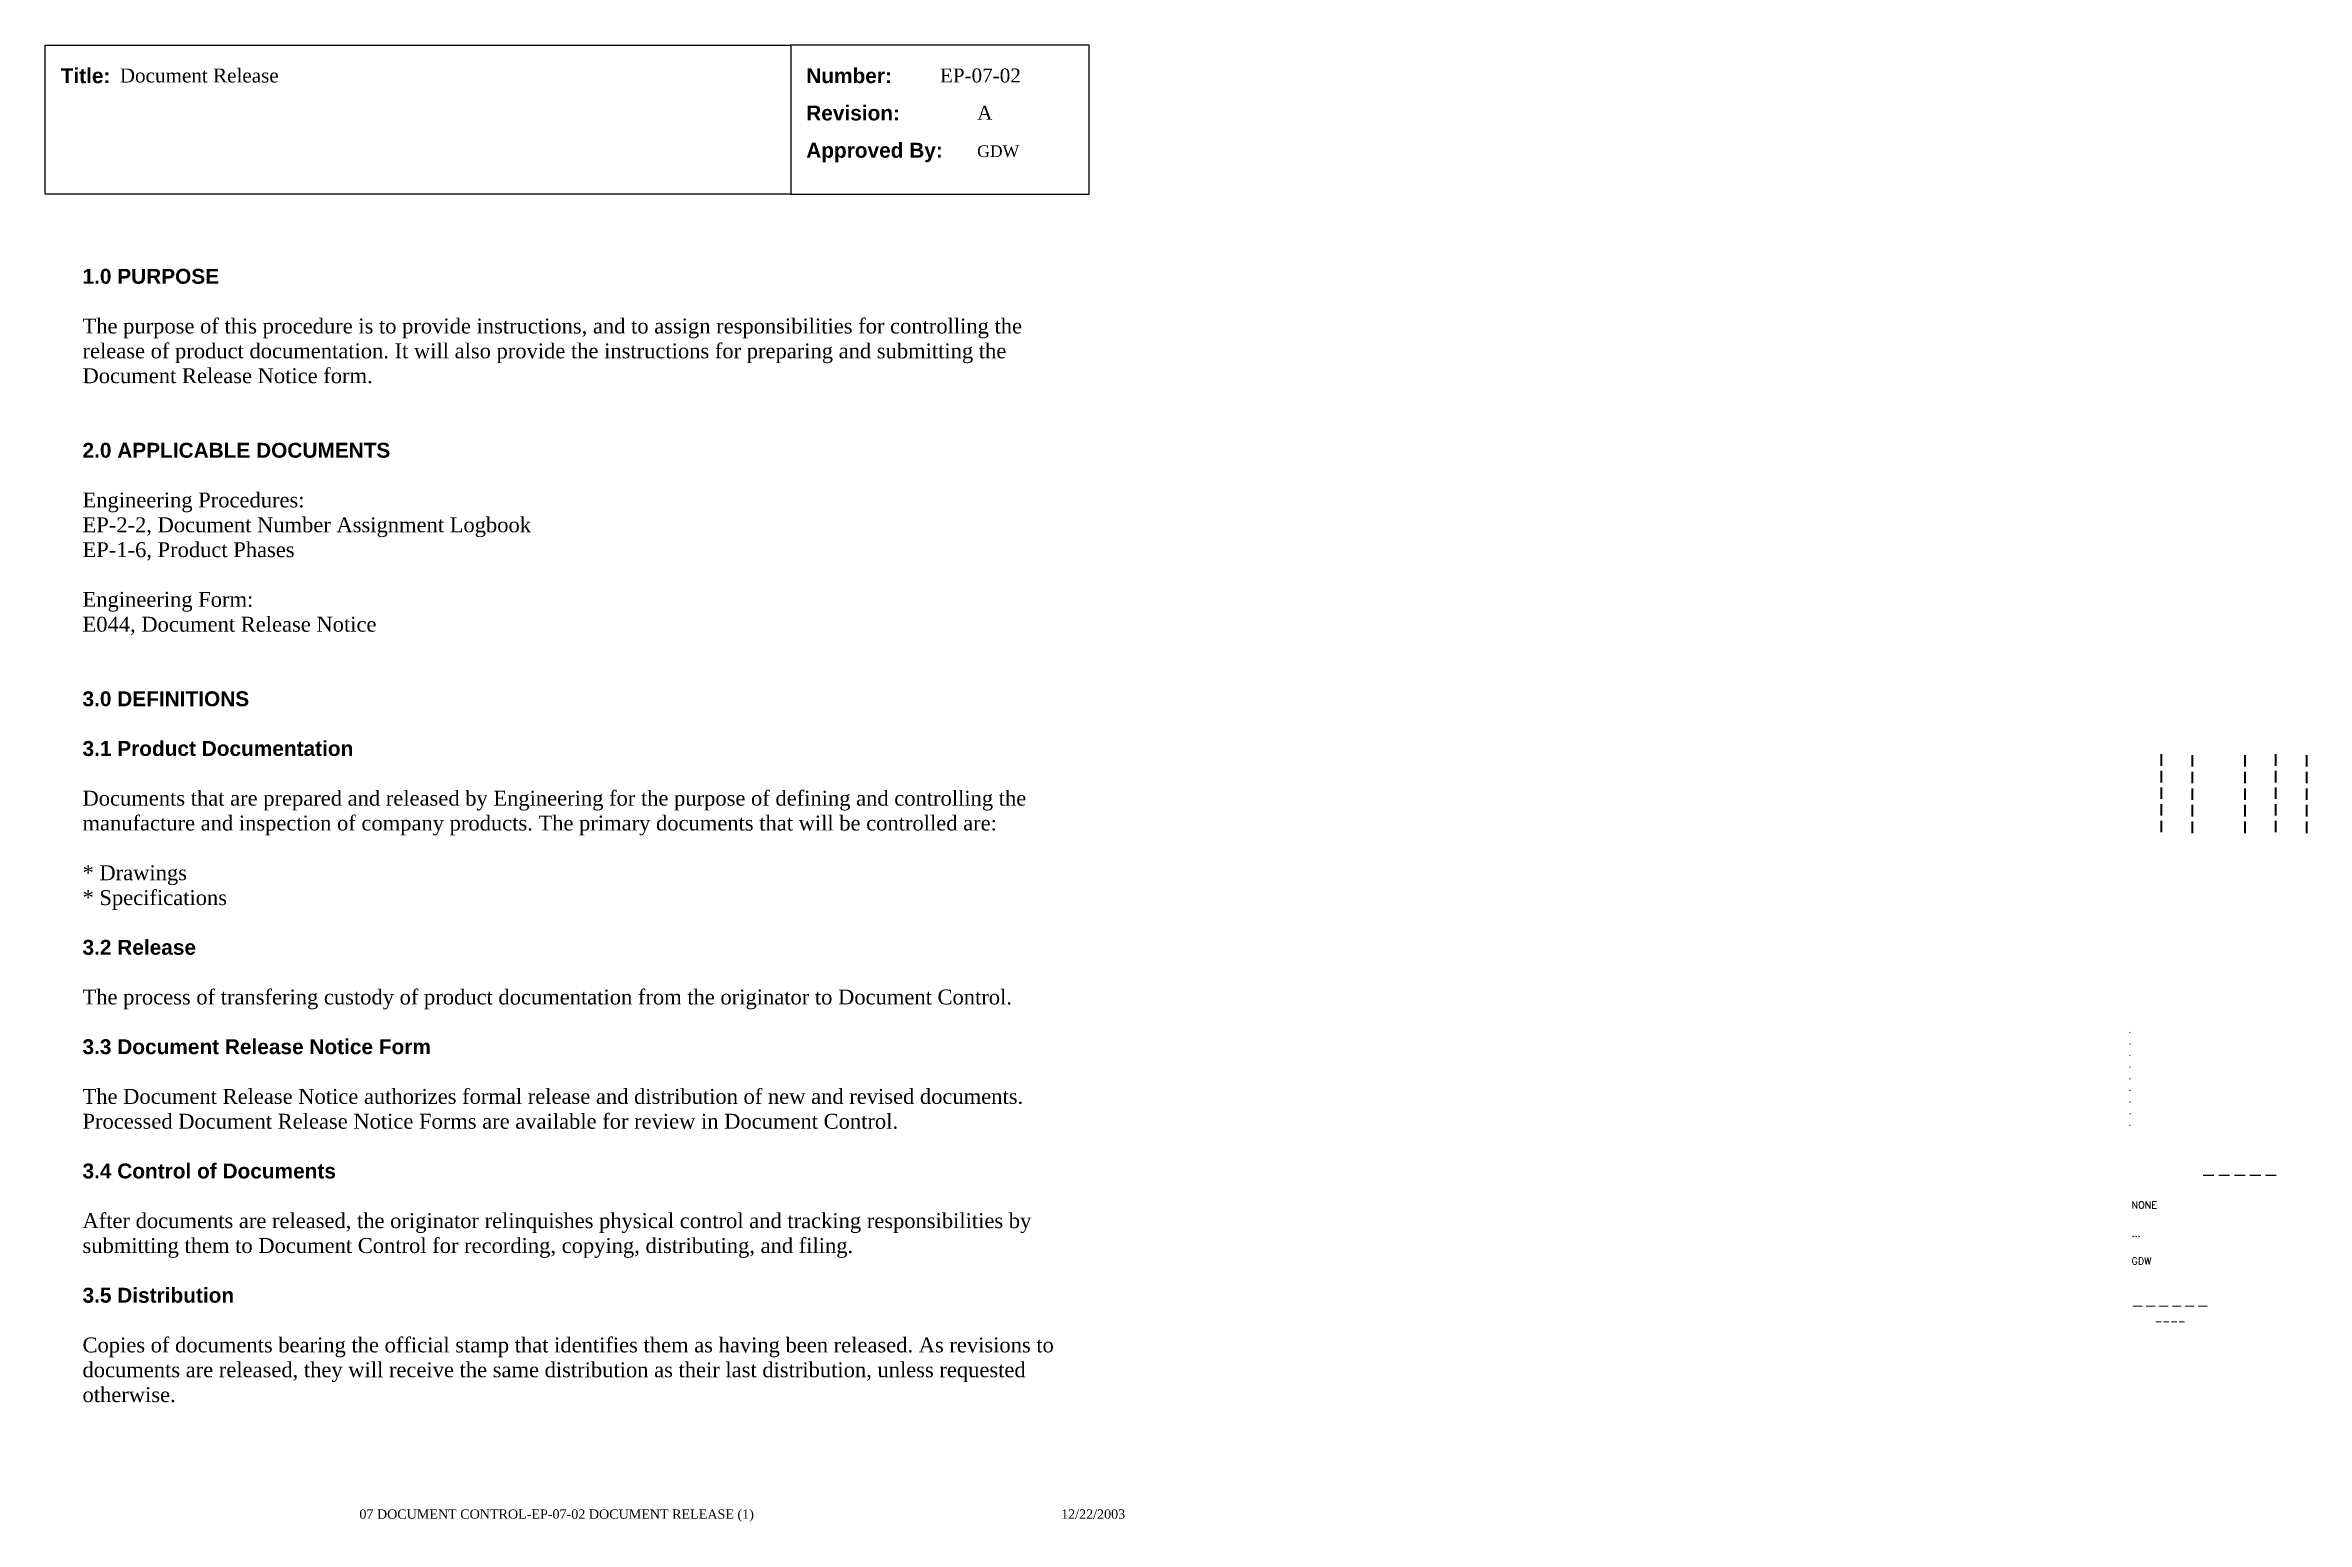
# Paper-space layout 'EP-07-02 Document Release (1)' of a CAD drawing. Header units: inches. Extents: x 1 to 31.3, y 0.2 to 20.
import ezdxf
from ezdxf.enums import TextEntityAlignment as Align

# ---------------------------------------------------------------- set-up
doc = ezdxf.new("R2010")
doc.units = ezdxf.units.IN
doc.header["$MEASUREMENT"] = 0
doc.layers.add('TitleBlock_Attributes', color=40, linetype='Continuous', plot=False)
doc.layers.add('TitleBlock_Atts_Print', color=1, linetype='Continuous')
doc.styles.get("Standard").update_dxf_attribs({"font": 'simplex.shx'})
doc.styles.add('style1', font='TIMES.TTF')
doc.styles.add('styleAtt', font='TIMES.TTF')
doc.styles.add('TBBIGTEXT', font='complex.shx')

# ---------------------------------------------------------------- blocks, each defined once
blk = doc.blocks.new('Test1')
at = {"layer": 'TitleBlock_Attributes', "style": 'TBBIGTEXT', "width": 0.8}
for tag, p, height in [('SideLine1', (29.492, 9.408), 0.25), ('SideLine2', (29.906, 9.396), 0.25), ('SideLine3', (30.612, 9.396), 0.25), ('SideLine4', (31.026, 9.408), 0.25), ('SideLine5', (31.44, 9.396), 0.25), ('File-Layout', (28.803, 3.641), 0.125)]:
    blk.add_attdef(tag, p, '', height=height, rotation=90, dxfattribs=at)
at = {"layer": 'TitleBlock_Attributes'}
for tag, p, height in [('REV1', (28.947, 6.754), 0.0625), ('REV2', (28.947, 6.598), 0.0625), ('REV3', (28.947, 6.442), 0.0625), ('REV4', (28.947, 6.286), 0.0625), ('REV5', (28.947, 6.13), 0.0625), ('REV6', (28.947, 5.974), 0.0625), ('REV7', (28.947, 5.818), 0.0625), ('REV8', (28.947, 5.662), 0.0625), ('REV9', (28.947, 5.506), 0.0625), ('SCALE', (28.983, 4.394), 0.0938), ('INCHARGE', (28.983, 4.016), 0.0938), ('DRW', (28.983, 3.641), 0.0938)]:
    blk.add_attdef(tag, p, '', height=height, dxfattribs=at)
at = {"layer": 'TitleBlock_Attributes', "style": 'TBBIGTEXT'}
for tag, height, p in [('PROJNUM', 0.188, (30.434, 4.761)), ('DWG_NUM', 0.156, (31.168, 4.127)), ('CUSTOMER', 0.156, (29.501, 3.017)), ('LOCATION', 0.0938, (29.501, 2.835)), ('DESC_1', 0.188, (29.501, 2.412)), ('DESC_2', 0.188, (29.501, 2.1)), ('DESC_3', 0.188, (29.501, 1.787))]:
    blk.add_attdef(tag, text='', height=height, dxfattribs=at).set_placement(p, align=Align.CENTER)
at = {"layer": 'TitleBlock_Attributes'}
blk.add_attdef('DRW_DATE', text='', height=0.0938, dxfattribs=at).set_placement((31.149, 3.648), align=Align.CENTER)

psp = doc.layouts.new('EP-07-02 Document Release (1)')

# ---------------------------------------------------------------- linework, layer by layer
for points in [[(1, 20), (11, 20), (11, 18), (1, 18)], [(11, 18), (15, 18), (15, 20), (11, 20)]]:
    psp.add_lwpolyline(points, close=True)

# ---------------------------------------------------------------- block references
ref = psp.add_blockref('Test1', (0, 0))
ref.add_attrib('CUSTOMER', '------', dxfattribs={"layer": 'TitleBlock_Attributes', "height": 0.1562, "style": 'TBBIGTEXT'}).set_placement((29.501, 3.017), align=Align.CENTER)
ref.add_attrib('LOCATION', '----', dxfattribs={"layer": 'TitleBlock_Attributes', "height": 0.0938, "style": 'TBBIGTEXT'}).set_placement((29.501, 2.835), align=Align.CENTER)
ref.add_attrib('DESC_1', 'Document Release', (2, 19.5), dxfattribs={"layer": 'TitleBlock_Atts_Print', "height": 0.1875, "style": 'styleAtt'})
ref.add_attrib('DESC_2', 'EP-07-02', (13, 19.5), dxfattribs={"layer": 'TitleBlock_Atts_Print', "height": 0.1875, "style": 'styleAtt'})
ref.add_attrib('DESC_3', 'A', (13.5, 19), dxfattribs={"layer": 'TitleBlock_Atts_Print', "height": 0.188, "style": 'styleAtt'})
ref.add_attrib('PROJNUM', '-----', dxfattribs={"layer": 'TitleBlock_Attributes', "height": 0.1875, "style": 'TBBIGTEXT'}).set_placement((30.434, 4.761), align=Align.CENTER)
ref.add_attrib('DWG_NUM', 'GDW', (13.5, 18.5), dxfattribs={"layer": 'TitleBlock_Atts_Print', "height": 0.1562, "style": 'styleAtt'})
ref.add_attrib('DRW_DATE', '12/22/2003', dxfattribs={"layer": 'TitleBlock_Atts_Print', "height": 0.125, "style": 'styleAtt'}).set_placement((15.055, 0.232), align=Align.CENTER)
ref.add_attrib('DRW', 'GDW', (28.983, 3.641), dxfattribs={"layer": 'TitleBlock_Attributes', "height": 0.0938})
ref.add_attrib('INCHARGE', '...', (28.983, 4.016), dxfattribs={"layer": 'TitleBlock_Attributes', "height": 0.0938})
ref.add_attrib('SCALE', 'NONE', (28.983, 4.394), dxfattribs={"layer": 'TitleBlock_Attributes', "height": 0.0938})
ref.add_attrib('REV1', '.', (28.947, 6.754), dxfattribs={"layer": 'TitleBlock_Attributes', "height": 0.0625})
ref.add_attrib('REV2', '.', (28.947, 6.598), dxfattribs={"layer": 'TitleBlock_Attributes', "height": 0.0625})
ref.add_attrib('REV3', '.', (28.947, 6.442), dxfattribs={"layer": 'TitleBlock_Attributes', "height": 0.0625})
ref.add_attrib('REV4', '.', (28.947, 6.286), dxfattribs={"layer": 'TitleBlock_Attributes', "height": 0.0625})
ref.add_attrib('REV5', '.', (28.947, 6.13), dxfattribs={"layer": 'TitleBlock_Attributes', "height": 0.0625})
ref.add_attrib('REV6', '.', (28.947, 5.974), dxfattribs={"layer": 'TitleBlock_Attributes', "height": 0.0625})
ref.add_attrib('REV7', '.', (28.947, 5.818), dxfattribs={"layer": 'TitleBlock_Attributes', "height": 0.0625})
ref.add_attrib('REV8', '.', (28.947, 5.662), dxfattribs={"layer": 'TitleBlock_Attributes', "height": 0.0625})
ref.add_attrib('REV9', '.', (28.947, 5.506), dxfattribs={"layer": 'TitleBlock_Attributes', "height": 0.0625})
ref.add_attrib('SideLine1', '-----', (29.492, 9.408), dxfattribs={"layer": 'TitleBlock_Attributes', "height": 0.25, "rotation": 90, "style": 'TBBIGTEXT', "width": 0.8})
ref.add_attrib('SideLine2', '-----', (29.906, 9.396), dxfattribs={"layer": 'TitleBlock_Attributes', "height": 0.25, "rotation": 90, "style": 'TBBIGTEXT', "width": 0.8})
ref.add_attrib('SideLine3', '-----', (30.612, 9.396), dxfattribs={"layer": 'TitleBlock_Attributes', "height": 0.25, "rotation": 90, "style": 'TBBIGTEXT', "width": 0.8})
ref.add_attrib('SideLine4', '-----', (31.026, 9.408), dxfattribs={"layer": 'TitleBlock_Attributes', "height": 0.25, "rotation": 90, "style": 'TBBIGTEXT', "width": 0.8})
ref.add_attrib('SideLine5', '-----', (31.44, 9.396), dxfattribs={"layer": 'TitleBlock_Attributes', "height": 0.25, "rotation": 90, "style": 'TBBIGTEXT', "width": 0.8})
ref.add_attrib('File-Layout', '07 DOCUMENT CONTROL-EP-07-02 DOCUMENT RELEASE (1)', dxfattribs={"layer": 'TitleBlock_Atts_Print', "height": 0.125, "style": 'styleAtt'}).set_placement((7.859, 0.232), align=Align.CENTER)

# ---------------------------------------------------------------- texts
at = {"color": 5, "char_height": 0.2, "width": 2, "attachment_point": 1, "line_spacing_factor": 1.5, "style": 'style1'}
for s, insert in [('{\\fArial|b1|i0|c0|p34;Title:}', (1.207, 19.691)), ('{\\fArial|b1|i0|c0|p34;Number:\\PRevision:\\PApproved By:}', (11.207, 19.691))]:
    psp.add_mtext(s, dxfattribs=dict(at, insert=insert))
at = {"color": 5, "insert": (1.5, 17), "char_height": 0.2, "width": 13, "attachment_point": 1, "style": 'style1'}
psp.add_mtext('{\\fArial|b1|i0|c0|p34;1.0 PURPOSE\\P\\P}The purpose of this procedure is to provide instructions, and to assign responsibilities for controlling the release of product documentation. It will also provide the instructions for preparing and submitting the Document Release Notice form.\\P\\P\\P{\\fArial|b1|i0|c0|p34;2.0 APPLICABLE DOCUMENTS\\P\\P}Engineering Procedures:\\PEP-2-2, Document Number Assignment Logbook\\PEP-1-6, Product Phases\\P\\PEngineering Form:\\PE044, Document Release Notice\\P\\P\\P{\\fArial|b1|i0|c0|p34;3.0 DEFINITIONS\\P\\P3.1 Product Documentation\\P\\P}Documents that are prepared and released by Engineering for the purpose of defining and controlling the manufacture and inspection of company products. The primary documents that will be controlled are:\\P\\P* Drawings\\P* Specifications\\P\\P{\\fArial|b1|i0|c0|p34;3.2 Release\\P\\P}The process of transfering custody of product documentation from the originator to Document Control.\\P\\P{\\fArial|b1|i0|c0|p34;3.3 Document Release Notice Form\\P\\P}The Document Release Notice authorizes formal release and distribution of new and revised documents. Processed Document Release Notice Forms are available for review in Document Control.\\P\\P{\\fArial|b1|i0|c0|p34;3.4 Control of Documents\\P\\P}After documents are released, the originator relinquishes physical control and tracking responsibilities by submitting them to Document Control for recording, copying, distributing, and filing.\\P\\P{\\fArial|b1|i0|c0|p34;3.5 Distribution\\P\\P}Copies of documents bearing the official stamp that identifies them as having been released. As revisions to documents are released, they will receive the same distribution as their last distribution, unless requested otherwise.', dxfattribs=at)

doc.saveas('drawing.dxf')
